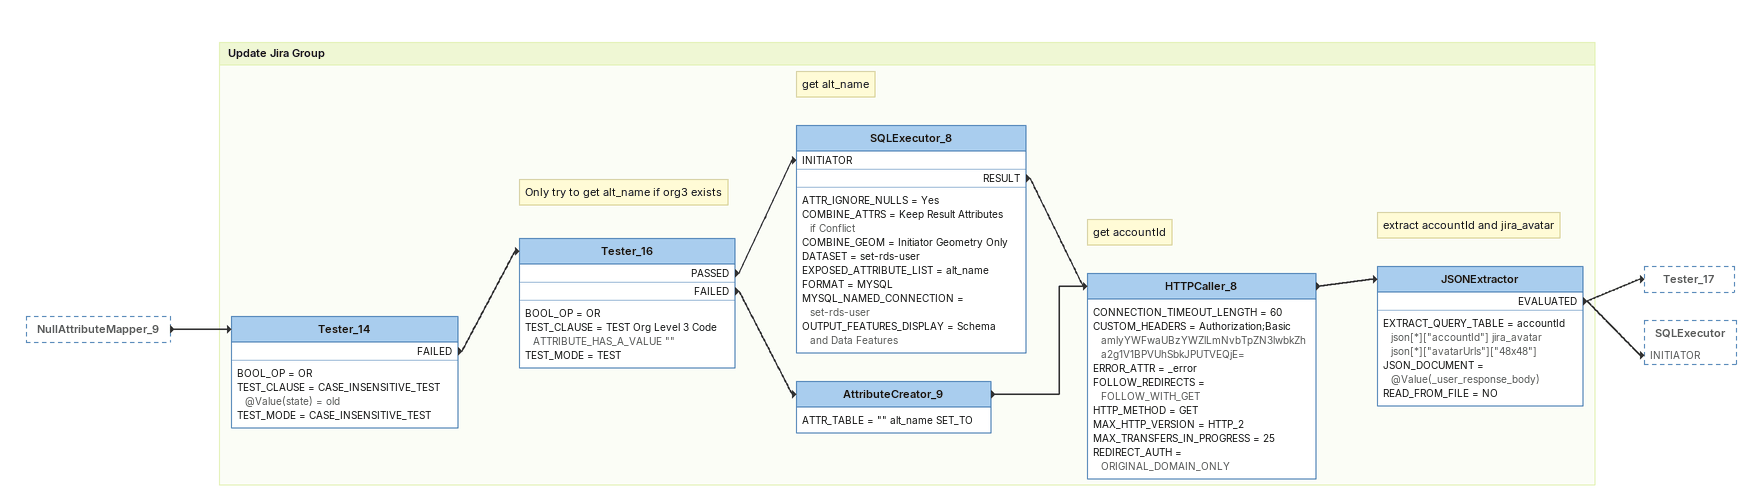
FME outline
NullAttributeMapper_9 [outside]
    -> Tester_14

Bookmark: Update Jira Group
Tester_14
    BOOL_OP = OR
    TEST_CLAUSE = CASE_INSENSITIVE_TEST @Value(state) = old
    TEST_MODE = CASE_INSENSITIVE_TEST
    FAILED -> Tester_16
Note: Only try to get alt_name if org3 exists
Tester_16
    BOOL_OP = OR
    TEST_CLAUSE = TEST Org Level 3 Code ATTRIBUTE_HAS_A_VALUE ""
    TEST_MODE = TEST
    PASSED -> SQLExecutor_8 [INITIATOR]
    FAILED -> AttributeCreator_9
Note: get alt_name
SQLExecutor_8
    ATTR_IGNORE_NULLS = Yes
    COMBINE_ATTRS = Keep Result Attributes if Conflict
    COMBINE_GEOM = Initiator Geometry Only
    DATASET = set-rds-user
    EXPOSED_ATTRIBUTE_LIST = alt_name
    FORMAT = MYSQL
    MYSQL_NAMED_CONNECTION = set-rds-user
    OUTPUT_FEATURES_DISPLAY = Schema and Data Features
    RESULT -> HTTPCaller_8
AttributeCreator_9
    ATTR_TABLE = "" alt_name SET_TO
    -> HTTPCaller_8
Note: get accountId
HTTPCaller_8
    CONNECTION_TIMEOUT_LENGTH = 60
    CUSTOM_HEADERS = Authorization;Basic amlyYWFwaUBzYWZlLmNvbTpZN3lwbkZha2g1V1BPVUhSbkJPUTVEQjE=
    ERROR_ATTR = _error
    FOLLOW_REDIRECTS = FOLLOW_WITH_GET
    HTTP_METHOD = GET
    MAX_HTTP_VERSION = HTTP_2
    MAX_TRANSFERS_IN_PROGRESS = 25
    REDIRECT_AUTH = ORIGINAL_DOMAIN_ONLY
    -> JSONExtractor
Note: extract accountId and jira_avatar
JSONExtractor
    EXTRACT_QUERY_TABLE = accountId json[*]["accountId"] jira_avatar json[*]["avatarUrls"]["48x48"]
    JSON_DOCUMENT = @Value(_user_response_body)
    READ_FROM_FILE = NO
    EVALUATED -> Tester_17
    EVALUATED -> SQLExecutor [INITIATOR]
